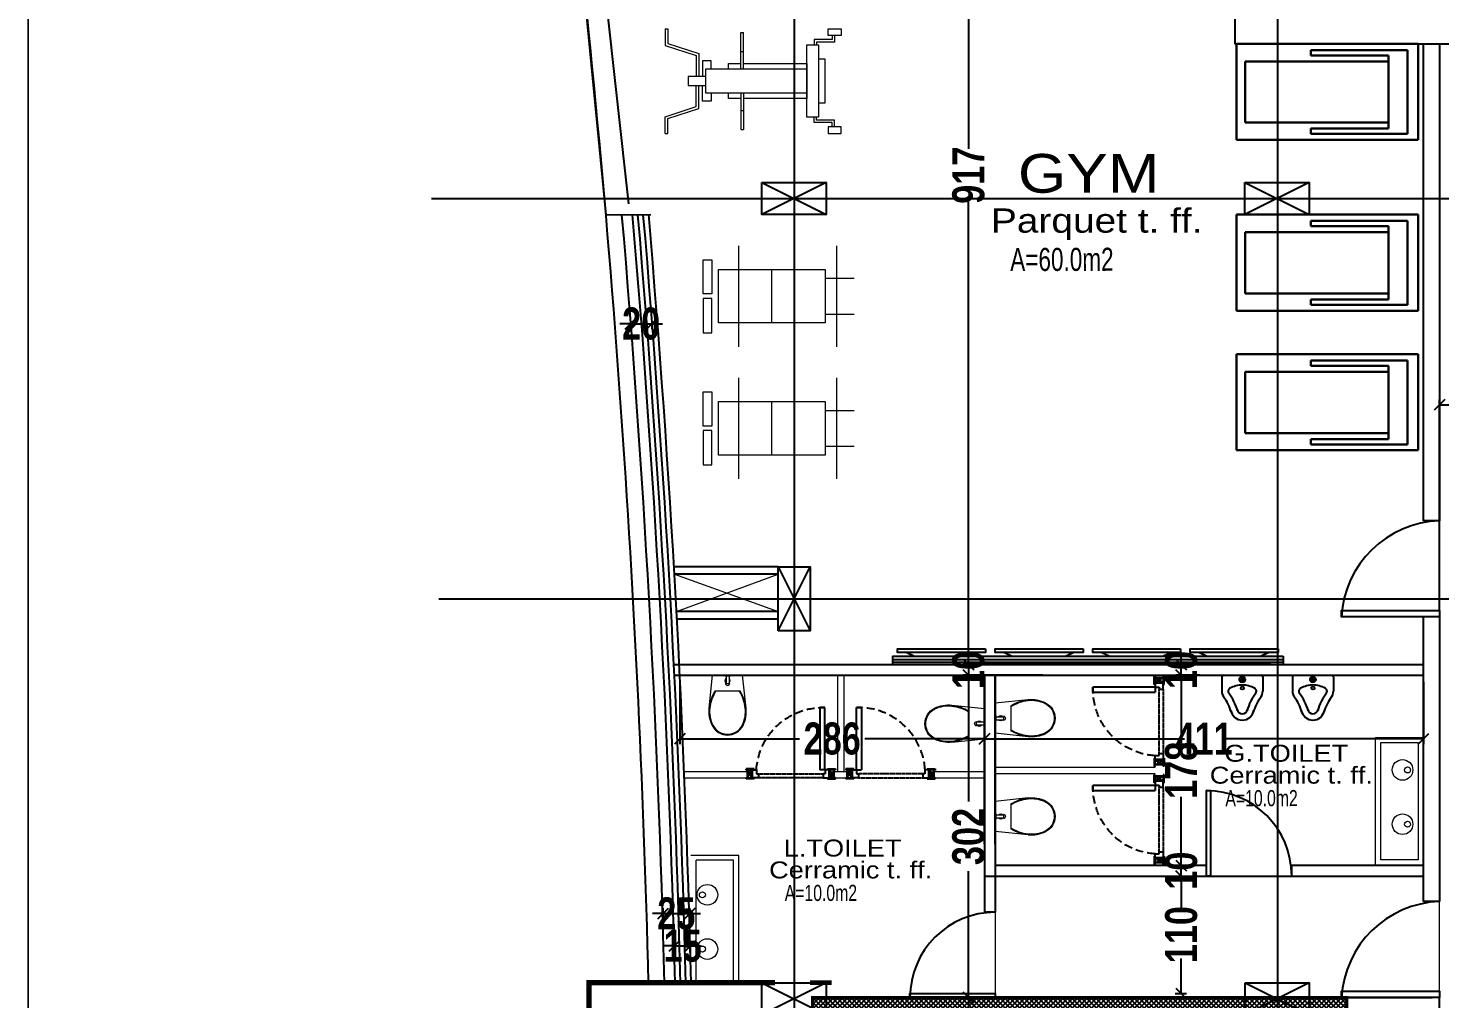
# Model space of a CAD drawing. Extents: x 285329 to 658348, y -83126 to -16980.
# Drawn here: x 353616 to 354939, y -40573 to -39664 of the extents above; entities that cross this region are included whole.
import ezdxf

# ---------------------------------------------------------------- set-up
doc = ezdxf.new("R2010")
doc.units = 0
doc.linetypes.add('HIDDEN', pattern=[0.375, 0.25, -0.125])
doc.layers.get('0').update_dxf_attribs({"linetype": 'CONTINUOUS'})
doc.layers.get('DEFPOINTS').update_dxf_attribs({"color": 9, "linetype": 'CONTINUOUS'})
for name, color, linetype, lineweight in [('02 wall', 3, 'CONTINUOUS', 60), ('A-text finishing', 6, 'CONTINUOUS', 13), ('A-text function', 30, 'CONTINUOUS', 20), ('VIS', 8, 'CONTINUOUS', 18)]:
    doc.layers.add(name, color=color, linetype=linetype, lineweight=lineweight)
for name, color, linetype in [('03-DOOR', 1, 'CONTINUOUS'), ('03-WIN', 254, 'CONTINUOUS'), ('04-FURN', 6, 'CONTINUOUS'), ('04-SANITARY', 1, 'CONTINUOUS'), ('AXIS', 1, 'CONTINUOUS'), ('COLUMN', 5, 'CONTINUOUS'), ('FURNITURE', 4, 'CONTINUOUS'), ('TEXT', 3, 'CONTINUOUS'), ('WALL', 7, 'CONTINUOUS'), ('WALL1', 2, 'CONTINUOUS')]:
    doc.layers.add(name, color=color, linetype=linetype)
doc.styles.add('ARIAL', font='BOD_CB.TTF', dxfattribs={"width": 1.2})
doc.styles.add('CITYBLUEPRINT', font='cityb___.ttf', dxfattribs={"width": 0.8})
doc.styles.get("Standard").update_dxf_attribs({"font": 'sanss___.ttf', "height": 15})
doc.dimstyles.new('50', dxfattribs={"dimtxt": 30, "dimasz": 10, "dimexe": 5, "dimexo": 6, "dimgap": 5, "dimtad": 0, "dimdec": 0, "dimdsep": 46, "dimtxsty": 'CITYBLUEPRINT', "dimblk1": 'OBLIQUE', "dimblk2": 'OBLIQUE', "dimsah": 1, "dimcen": 0.05, "dimdle": 0.03, "dimclre": 22, "dimclrt": 7, "dimadec": 0, "dimazin": 0, "dimtfac": 1, "dimtdec": 0, "dimtix": 1, "dimtmove": 0, "dimatfit": 3, "dimldrblk": 'OBLIQUE', "dimfxl": 1, "dimtolj": 1, "dimtzin": 0, "dimarcsym": 0})

# ---------------------------------------------------------------- blocks, each defined once
blk = doc.blocks.new('COLUMN')
at = {"layer": 'AXIS'}
for p, q in [((236924.7, -9644.3), (236984.7, -9674.3)), ((236984.7, -9644.3), (236924.7, -9674.3))]:
    blk.add_line(p, q, dxfattribs=at)
at = {"layer": 'COLUMN'}
blk.add_lwpolyline([(236924.7, -9644.3), (236984.7, -9644.3), (236984.7, -9674.3), (236924.7, -9674.3)], close=True, dxfattribs=at)
blk = doc.blocks.new('cbcb')
at = {"layer": 'AXIS'}
for p, q in [((327577.9, -10741.6), (327577.9, -14318.5)), ((328031, -10741.7), (328030.4, -14326.1)), ((327238.2, -11454.5), (329573.7, -11454.5)), ((327245.1, -11829.3), (329572, -11829.3))]:
    blk.add_line(p, q, dxfattribs=at)
at = {"layer": 'WALL', "linetype": 'Continuous'}
for p in [(90623.2, -1795.2), (91075.7, -1795.2), (90623.2, -2544.7), (91076, -2544.7)]:
    blk.add_blockref('COLUMN', p, dxfattribs=at)
at = {"layer": 'WALL', "linetype": 'Continuous', "rotation": 90}
blk.add_blockref('COLUMN', (317918.7, -248784), dxfattribs=at)
blk = doc.blocks.new('_Oblique')
at = {"color": 0, "lineweight": -2}
blk.add_line((-0.5, -0.5), (0.5, 0.5), dxfattribs=at)
blk = doc.blocks.new('*D2480')
at = {"layer": 'DEFPOINTS', "color": 0, "linetype": 'Continuous', "lineweight": 5, "transparency": 16777216}
for p in [(354180.5, -39936.7), (354200.4, -39935.2), (354200.4, -39940.7)]:
    blk.add_point(p, dxfattribs=at)
at = {"layer": 'VIS', "color": 0, "linetype": 'Continuous', "lineweight": -2, "transparency": 16777216}
for p, q in [((354180.5, -39940.7), (354170.5, -39940.7)), ((354180.5, -39940.7), (354200.4, -39940.7)), ((354200.4, -39940.7), (354210.4, -39940.7))]:
    blk.add_line(p, q, dxfattribs=at)
at = {"layer": 'VIS', "color": 22, "linetype": 'Continuous', "lineweight": -2, "transparency": 16777216}
for p, q in [((354180.5, -39942.7), (354180.5, -39945.7)), ((354200.4, -39941.2), (354200.4, -39945.7))]:
    blk.add_line(p, q, dxfattribs=at)
at = {"layer": 'VIS', "color": 0, "linetype": 'Continuous', "lineweight": -2, "transparency": 16777216, "xscale": 10, "yscale": 10, "zscale": 10}
blk.add_blockref('_Oblique', (354180.5, -39940.7), dxfattribs=at)
at = {"layer": 'VIS', "color": 0, "linetype": 'Continuous', "lineweight": -2, "transparency": 16777216, "xscale": 10, "yscale": 10, "zscale": 10, "rotation": 180}
blk.add_blockref('_Oblique', (354200.4, -39940.7), dxfattribs=at)
at = {"layer": 'VIS', "color": 7, "linetype": 'Continuous', "lineweight": 5, "transparency": 16777216, "insert": (354190.4, -39940.7), "char_height": 30, "attachment_point": 5, "style": 'CITYBLUEPRINT'}
blk.add_mtext('\\A1;20', dxfattribs=at)
blk = doc.blocks.new('*D2481')
at = {"layer": 'DEFPOINTS', "color": 0, "linetype": 'Continuous', "lineweight": 5, "transparency": 16777216}
for p in [(354236.8, -40523.5), (354221.8, -40536.9), (354236.8, -40536.5)]:
    blk.add_point(p, dxfattribs=at)
at = {"layer": 'VIS', "color": 22, "linetype": 'Continuous', "lineweight": -2, "transparency": 16777216}
for p, q in [((354221.8, -40530.9), (354221.8, -40518.5)), ((354236.8, -40530.5), (354236.8, -40518.5))]:
    blk.add_line(p, q, dxfattribs=at)
at = {"layer": 'VIS', "color": 0, "linetype": 'Continuous', "lineweight": -2, "transparency": 16777216}
for p, q in [((354221.8, -40523.5), (354211.8, -40523.5)), ((354221.8, -40523.5), (354236.8, -40523.5)), ((354236.8, -40523.5), (354246.8, -40523.5))]:
    blk.add_line(p, q, dxfattribs=at)
at = {"layer": 'VIS', "color": 0, "linetype": 'Continuous', "lineweight": -2, "transparency": 16777216, "xscale": 10, "yscale": 10, "zscale": 10}
blk.add_blockref('_Oblique', (354221.8, -40523.5), dxfattribs=at)
at = {"layer": 'VIS', "color": 0, "linetype": 'Continuous', "lineweight": -2, "transparency": 16777216, "xscale": 10, "yscale": 10, "zscale": 10, "rotation": 180}
blk.add_blockref('_Oblique', (354236.8, -40523.5), dxfattribs=at)
at = {"layer": 'VIS', "color": 7, "linetype": 'Continuous', "lineweight": 5, "transparency": 16777216, "insert": (354229.3, -40523.5), "char_height": 30, "attachment_point": 5, "style": 'CITYBLUEPRINT'}
blk.add_mtext('\\A1;15', dxfattribs=at)
blk = doc.blocks.new('uyu')
at = {"layer": 'AXIS'}
h = blk.add_hatch(dxfattribs=at)
h.set_pattern_fill('ANSI37', color=256, style=0)
h.paths.add_polyline_path([(334939.2, -40599.4), (334939.2, -40799.5), (334939.2, -40819.5), (334969.2, -40819.5), (334969.2, -40799.5), (334959.2, -40799.5), (334959.2, -40614.4), (335419.7, -40614.4), (335419.7, -40799.5), (335409.7, -40799.5), (335409.7, -40819.5), (335439.7, -40819.5), (335439.7, -40599.4), (335404.7, -40599.4)])
h.paths.add_polyline_path([(335179.6, -40799.5), (335200, -40799.5), (335200, -40614.4), (335179.6, -40614.4)], flags=17)
h.paths.add_polyline_path([(335294.7, -40819.5), (335294.7, -40799.5), (335083.7, -40799.5), (335083.7, -40819.5)], flags=17)
at = {"layer": 'FURNITURE'}
for p, q in [((335083.7, -40799.5), (334969.2, -40799.5)), ((335409.7, -40799.5), (335294.7, -40799.5))]:
    blk.add_line(p, q, dxfattribs=at)
at = {"layer": 'FURNITURE', "ltscale": 3}
for points in [[(334970.6, -40623.9), (335150.3, -40623.9), (335150.3, -40790.4), (334970.6, -40790.4)], [(335410.3, -40623.9), (335234.6, -40623.9), (335234.6, -40790.4), (335410.3, -40790.4)], [(335153.2, -40770.5), (335173, -40770.5), (335173, -40651.6), (335153.2, -40651.6)], [(335231.2, -40770.5), (335205.9, -40770.5), (335205.9, -40651.6), (335231.2, -40651.6)]]:
    blk.add_lwpolyline(points, close=True, dxfattribs=at)
at = {"layer": 'WALL', "ltscale": 3}
blk.add_line((334964.2, -40599.4), (335344.7, -40599.4), dxfattribs=at)
blk.add_line((334964.2, -40599.4), (335344.7, -40599.4), dxfattribs=at)
blk.add_line((334964.2, -40599.4), (335344.7, -40599.4), dxfattribs=at)
at = {"layer": 'WALL', "linetype": 'Continuous', "const_width": 3}
for points in [[(334939.2, -40799.5), (334939.2, -40799.5), (334939.2, -40599.4), (335404.7, -40599.4)], [(334964.2, -40599.4), (335344.7, -40599.4)], [(334964.2, -40599.4), (335344.7, -40599.4)], [(335404.7, -40599.4), (335439.7, -40599.4), (335439.7, -40819.5), (335409.7, -40819.5)], [(334969.2, -40819.5), (334939.2, -40819.5), (334939.2, -40614.4)], [(334959.2, -40614.4), (334959.2, -40799.5)], [(334959.2, -40614.4), (335419.7, -40614.4), (335419.7, -40799.5), (335409.7, -40799.5)], [(334969.2, -40799.5), (334959.2, -40799.5), (334959.2, -40614.4)], [(335179.6, -40614.4), (335179.6, -40799.5)], [(335200, -40614.4), (335200, -40799.5)], [(334959.2, -40799.5), (334969.2, -40799.5)], [(334969.2, -40799.5), (334969.2, -40819.5)], [(335294.7, -40799.5), (335083.7, -40799.5)], [(335083.7, -40799.5), (335083.7, -40819.5)], [(335294.7, -40799.5), (335294.7, -40819.5)], [(335409.7, -40799.5), (335409.7, -40819.5)], [(335419.7, -40799.5), (335409.7, -40799.5), (335409.7, -40819.5)], [(335294.7, -40819.5), (335083.7, -40819.5)]]:
    blk.add_lwpolyline(points, dxfattribs=at)
blk = doc.blocks.new('*D2740')
at = {"layer": 'DEFPOINTS', "color": 0, "linetype": 'Continuous', "lineweight": 5, "transparency": 16777216}
for p in [(354235.9, -40493.2), (354210.9, -40505.3), (354235.9, -40504.5)]:
    blk.add_point(p, dxfattribs=at)
at = {"layer": 'VIS', "color": 0, "linetype": 'Continuous', "lineweight": -2, "transparency": 16777216}
for p, q in [((354210.9, -40493.2), (354200.9, -40493.2)), ((354210.9, -40493.2), (354235.9, -40493.2)), ((354235.9, -40493.2), (354245.9, -40493.2))]:
    blk.add_line(p, q, dxfattribs=at)
at = {"layer": 'VIS', "color": 22, "linetype": 'Continuous', "lineweight": -2, "transparency": 16777216}
for p, q in [((354210.9, -40499.3), (354210.9, -40488.2)), ((354235.9, -40498.5), (354235.9, -40488.2))]:
    blk.add_line(p, q, dxfattribs=at)
at = {"layer": 'VIS', "color": 0, "linetype": 'Continuous', "lineweight": -2, "transparency": 16777216, "xscale": 10, "yscale": 10, "zscale": 10}
blk.add_blockref('_Oblique', (354210.9, -40493.2), dxfattribs=at)
at = {"layer": 'VIS', "color": 0, "linetype": 'Continuous', "lineweight": -2, "transparency": 16777216, "xscale": 10, "yscale": 10, "zscale": 10, "rotation": 180}
blk.add_blockref('_Oblique', (354235.9, -40493.2), dxfattribs=at)
at = {"layer": 'VIS', "color": 7, "linetype": 'Continuous', "lineweight": 5, "transparency": 16777216, "insert": (354223.4, -40493.2), "char_height": 30, "attachment_point": 5, "style": 'CITYBLUEPRINT'}
blk.add_mtext('\\A1;25', dxfattribs=at)
blk = doc.blocks.new('A$C7CA23E6F')
at = {"layer": '04-FURN'}
for p, q in [((33.8, 32), (22.5, 32)), ((35, 30.8), (35, 1.2)), ((33.8, 0), (22.5, 0))]:
    blk.add_line(p, q, dxfattribs=at)
for centre, radius in [((25.1, 16), 1.26), ((31.8, 16), 2.26), ((31.8, 16), 1.26), ((31.8, 16), 0.76)]:
    blk.add_circle(centre, radius, dxfattribs=at)
for centre, radius, start, end in [((9.1, 16), 9.07, 99.5242, 180), ((-2.4, 56.8), 33.3, 285.0082, 308.0212), ((-2.4, 56.8), 38.3, 285.0082, 308.0212), ((22.6, 24.3), 7.68, 88.6685, 133.3698), ((22.6, 24.4), 2.64, 21.0147, 133.4313), ((0.4, 14), 27.2, 4.2291, 25.355), ((33.8, 30.8), 1.2, 0, 90), ((9.1, 16), 9.07, 180, 260.4758), ((9.1, 16), 4.07, 99.5242, 180), ((9.1, 16), 4.07, 180, 260.4758), ((-2.4, -24.8), 38.3, 51.9788, 74.9918), ((0.4, 18), 27.2, 334.645, 355.7709), ((-2.4, -24.8), 33.3, 51.9788, 74.9918), ((22.6, 7.7), 7.68, 226.6302, 271.3315), ((22.6, 7.6), 2.64, 226.5687, 338.9853), ((33.8, 1.2), 1.2, 270, 0)]:
    blk.add_arc(centre, radius, start, end, dxfattribs=at)
blk = doc.blocks.new('WC B Outlet 10_2')
at = {"layer": '04-SANITARY', "linetype": 'Continuous', "lineweight": 18}
for p, q in [((2, 253), (34, 560)), ((34, 560), (316, 560)), ((150, 560), (150, 555)), ((150, 555), (200, 555)), ((161, 555), (161, 485)), ((189, 555), (189, 485)), ((200, 555), (200, 560)), ((348, 253), (316, 560)), ((293, 413), (57, 413)), ((155, 485), (195, 485))]:
    blk.add_line(p, q, dxfattribs=at)
for centre, radius, start, end in [((175, 509), 25, 126.86, 233.14), ((175, 509), 25, 306.86, 53.14), ((175, 485), 20, 180, 360)]:
    blk.add_arc(centre, radius, start, end, dxfattribs=at)
for centre, major_axis, start_param, end_param in [((367, 214), (0, 372), 1.00489, 1.464054), ((367, 214), (0, 365), 0.991054, 1.464054), ((-17, 214), (0, 365), 4.819131, 5.292131), ((-17, 214), (0, 372), 4.819131, 5.278295), ((290, 222), (0, 295), 1.464055, 2.031139), ((290, 222), (0, 287), 1.464055, 2.031139), ((60, 222), (0, 287), 4.252047, 4.819131), ((60, 222), (0, 295), 4.252047, 4.819131), ((175, 164), (0, 164), 2.031139, 3.141593), ((175, 164), (0, 156), 2.031139, 3.141593), ((175, 164), (0, 156), 3.141593, 4.252047), ((175, 164), (0, 164), 3.141593, 4.252046), ((175, 164), (0, 164), 3.141593, 4.252046)]:
    blk.add_ellipse(centre, major_axis=major_axis, ratio=0.985488, start_param=start_param, end_param=end_param, dxfattribs=at)
blk = doc.blocks.new('pporte ce')
at = {"layer": '03-DOOR'}
for p, q in [((8.7, 7.5), (8.7, 65.8)), ((8.7, 65.8), (13.3, 65.8)), ((13.3, 65.8), (8.7, 65.8)), ((13.3, 65.8), (13.3, 7.5)), ((6.3, 8.5), (-1.2, 8.5)), ((-1.2, 8.5), (-1.2, 7.5)), ((-1.2, 7.5), (4, 7.5)), ((-1.2, -1), (-1.2, 0)), ((-1.2, 0), (4, 0)), ((0, 7.5), (4, 0)), ((0, 0), (4, 7.5)), ((0, 0), (0, 7.5)), ((4, 7.5), (13.3, 7.5)), ((4, 0), (4, 7.5)), ((10.4, 0), (4, 0)), ((4.8, 0), (4.8, 7.5)), ((6.3, 7.5), (6.3, 8.5)), ((6.3, 0), (6.3, -1)), ((8.5, 7.5), (8.5, 3.8)), ((8.5, 3.8), (10.4, 3.8)), ((10.4, 3.8), (10.4, 0)), ((70.9, 3.8), (70.9, 0)), ((72.7, 3.8), (70.9, 3.8)), ((70.9, 0), (77.3, 0)), ((77.3, 7.5), (72.7, 7.5)), ((72.7, 7.5), (72.7, 3.8)), ((75, 7.5), (75, 8.5)), ((75, 8.5), (82.5, 8.5)), ((75, 0), (75, -1)), ((76.5, 0), (76.5, 7.5)), ((77.3, 0), (77.3, 7.5)), ((82.5, 7.5), (77.3, 7.5)), ((81.3, 7.5), (77.3, 0)), ((81.3, 0), (77.3, 7.5)), ((82.5, 0), (77.3, 0)), ((81.3, 0), (81.3, 7.5)), ((82.5, 8.5), (82.5, 7.5)), ((82.5, -1), (82.5, 0)), ((6.3, -1), (-1.2, -1)), ((75, -1), (82.5, -1))]:
    blk.add_line(p, q, dxfattribs=at)
at = {"layer": '03-DOOR', "linetype": 'HIDDEN', "ltscale": 0.5}
for p, q in [((70.9, 3.8), (10.4, 3.8)), ((10.4, 0), (70.9, 0))]:
    blk.add_line(p, q, dxfattribs=at)
at = {"layer": '03-DOOR', "linetype": 'HIDDEN', "ltscale": 30}
blk.add_arc((10.7, 3.5), 62.3, 3.6828, 87.6321, dxfattribs=at)
blk = doc.blocks.new('TU6T')
at = {"lineweight": 30}
for p, q in [((349398.8, -24190.6), (349398.8, -24100.6)), ((349398.8, -24100.6), (349568.8, -24100.6)), ((349468.4, -24106.5), (349468.4, -24111.5)), ((349559, -24106.5), (349468.4, -24106.5)), ((349559, -24111.5), (349559, -24106.5)), ((349568.8, -24100.6), (349568.8, -24190.6)), ((349541.1, -24117.1), (349406.7, -24117.1)), ((349406.7, -24174.5), (349406.7, -24117.1)), ((349468.4, -24111.5), (349541.1, -24111.5)), ((349541.1, -24111.5), (349541.1, -24180.1)), ((349559, -24185.1), (349559, -24111.5)), ((349541.1, -24174.5), (349406.7, -24174.5)), ((349541.1, -24180.1), (349468.4, -24180.1)), ((349468.4, -24180.1), (349468.4, -24180.1)), ((349468.4, -24180.1), (349468.4, -24185.1)), ((349468.4, -24185.1), (349559, -24185.1)), ((349568.8, -24190.6), (349398.8, -24190.6))]:
    blk.add_line(p, q, dxfattribs=at)
blk = doc.blocks.new('YTFDHYT')
at = {"linetype": 'Continuous'}
for p, q in [((348897.6, -24199.6), (348897.6, -24104.9)), ((348989.4, -24199.6), (348989.4, -24104.9)), ((348928.5, -24177.2), (348928.5, -24127.2)), ((348978.4, -24135.4), (349005.7, -24135.4)), ((348978.4, -24169), (349005.7, -24169))]:
    blk.add_line(p, q, dxfattribs=at)
for points in [[(348872.1, -24150.1), (348864.1, -24150.1), (348864.1, -24118.1), (348872.1, -24118.1)], [(348878.6, -24127.2), (348978.4, -24127.2), (348978.4, -24177.2), (348878.6, -24177.2)], [(348872.1, -24154.3), (348864.1, -24154.3), (348864.1, -24186.4), (348872.1, -24186.4)]]:
    blk.add_lwpolyline(points, close=True, dxfattribs=at)
blk = doc.blocks.new('YRYR')
at = {"lineweight": 0}
for p, q in [((349080.7, -24174.9), (349080.7, -24172.6)), ((349098.4, -24174.9), (349098.4, -24172.6)), ((349153.8, -24174.9), (349153.8, -24172.6)), ((349171.5, -24174.9), (349171.5, -24172.6)), ((349077.1, -24245.9), (349077.1, -24243.5)), ((349175.1, -24245.9), (349175.1, -24243.5))]:
    blk.add_line(p, q, dxfattribs=at)
for points in [[(349077.1, -24080.9), (349083.3, -24080.9), (349083.3, -24093.3), (349077.1, -24093.3)], [(349175.1, -24080.9), (349168.9, -24080.9), (349168.9, -24093.3), (349175.1, -24093.3)], [(349092.2, -24102.1), (349160, -24102.1), (349160, -24113.1), (349092.2, -24113.1)], [(349114.7, -24113.1), (349137.5, -24113.1), (349137.5, -24207.8), (349114.7, -24207.8)], [(349121.7, -24224.2), (349130.4, -24224.2), (349130.4, -24207.8), (349121.7, -24207.8)]]:
    blk.add_lwpolyline(points, close=True, dxfattribs=at)
for points in [[(349083.3, -24087.1), (349089.6, -24087.1), (349089.6, -24104), (349092.2, -24104)], [(349083.3, -24089.4), (349087.3, -24089.4), (349087.3, -24106.3), (349092.2, -24106.3)], [(349168.9, -24087.1), (349162.6, -24087.1), (349162.6, -24104), (349160, -24104)], [(349168.9, -24089.4), (349164.9, -24089.4), (349164.9, -24106.3), (349160, -24106.3)], [(349146.4, -24102.1), (349146.4, -24096.1), (349105.7, -24096.1), (349105.7, -24102.1)], [(349109.8, -24172.6), (349109.8, -24113.1), (349114.7, -24113.1)], [(349137.5, -24113.1), (349142.4, -24113.1), (349142.4, -24172.6)], [(349114.7, -24172.6), (349098.4, -24172.6), (349080.7, -24172.6)], [(349114.7, -24174.9), (349098.4, -24174.9), (349080.7, -24174.9)], [(349114.7, -24186.5), (349109.8, -24186.5), (349109.8, -24174.9)], [(349137.5, -24172.6), (349153.8, -24172.6), (349171.5, -24172.6)], [(349137.5, -24174.9), (349153.8, -24174.9), (349171.5, -24174.9)], [(349142.4, -24174.9), (349142.4, -24186.5), (349137.5, -24186.5)], [(349077.1, -24243.5), (349091, -24243.5), (349100.4, -24214.4), (349121.7, -24214.4)], [(349114.7, -24202.7), (349107.2, -24202.7), (349107.2, -24210.8), (349121.7, -24210.8)], [(349137.5, -24202.7), (349145, -24202.7), (349145, -24210.8), (349130.4, -24210.8)], [(349175.1, -24243.5), (349161.2, -24243.5), (349151.8, -24214.4), (349130.4, -24214.4)], [(349077.1, -24245.9), (349092.7, -24245.9), (349102.1, -24216.7), (349121.7, -24216.7)], [(349175.1, -24245.9), (349159.5, -24245.9), (349150.1, -24216.7), (349130.4, -24216.7)]]:
    blk.add_lwpolyline(points, dxfattribs=at)
blk = doc.blocks.new('*D2784')
at = {"layer": 'DEFPOINTS', "color": 0, "linetype": 'Continuous', "lineweight": 5, "transparency": 16777216}
for p in [(354502.7, -39343.1), (354497.1, -40260), (354572.3, -40260)]:
    blk.add_point(p, dxfattribs=at)
at = {"layer": 'VIS', "color": 22, "linetype": 'Continuous', "lineweight": -2, "transparency": 16777216}
for p, q in [((354496.7, -39343.1), (354492.1, -39343.1)), ((354566.3, -40260), (354492.1, -40260))]:
    blk.add_line(p, q, dxfattribs=at)
at = {"layer": 'VIS', "color": 0, "linetype": 'Continuous', "lineweight": -2, "transparency": 16777216}
for p, q in [((354497.1, -39343.1), (354497.1, -39776.9)), ((354497.1, -40260.1), (354497.1, -39826.2))]:
    blk.add_line(p, q, dxfattribs=at)
at = {"layer": 'VIS', "color": 0, "linetype": 'Continuous', "lineweight": -2, "transparency": 16777216, "xscale": 10, "yscale": 10, "zscale": 10}
for p, rotation in [((354497.1, -39343.1), 90), ((354497.1, -40260), 270)]:
    blk.add_blockref('_Oblique', p, dxfattribs=dict(at, rotation=rotation))
at = {"layer": 'VIS', "color": 7, "linetype": 'Continuous', "lineweight": 5, "transparency": 16777216, "insert": (354497.1, -39801.6), "char_height": 30, "attachment_point": 5, "rotation": 90, "style": 'CITYBLUEPRINT'}
blk.add_mtext('\\A1;917', dxfattribs=at)
blk = doc.blocks.new('*D2785')
at = {"layer": 'DEFPOINTS', "color": 0, "linetype": 'Continuous', "lineweight": 5, "transparency": 16777216}
for p in [(354572.3, -40260), (354497.1, -40270), (354572.6, -40270)]:
    blk.add_point(p, dxfattribs=at)
at = {"layer": 'VIS', "color": 0, "linetype": 'Continuous', "lineweight": -2, "transparency": 16777216}
for p, q in [((354497.1, -40260), (354497.1, -40250)), ((354497.1, -40260), (354497.1, -40270)), ((354497.1, -40270), (354497.1, -40280))]:
    blk.add_line(p, q, dxfattribs=at)
at = {"layer": 'VIS', "color": 22, "linetype": 'Continuous', "lineweight": -2, "transparency": 16777216}
for p, q in [((354566.3, -40260), (354492.1, -40260)), ((354566.6, -40270), (354492.1, -40270))]:
    blk.add_line(p, q, dxfattribs=at)
at = {"layer": 'VIS', "color": 0, "linetype": 'Continuous', "lineweight": -2, "transparency": 16777216, "xscale": 10, "yscale": 10, "zscale": 10}
for p, rotation in [((354497.1, -40260), 270), ((354497.1, -40270), 90)]:
    blk.add_blockref('_Oblique', p, dxfattribs=dict(at, rotation=rotation))
at = {"layer": 'VIS', "color": 7, "linetype": 'Continuous', "lineweight": 5, "transparency": 16777216, "insert": (354497.1, -40265), "char_height": 30, "attachment_point": 5, "rotation": 90, "style": 'CITYBLUEPRINT'}
blk.add_mtext('\\A1;10', dxfattribs=at)
blk = doc.blocks.new('*D2786')
at = {"layer": 'DEFPOINTS', "color": 0, "linetype": 'Continuous', "lineweight": 5, "transparency": 16777216}
for p in [(354572.6, -40270), (354497.1, -40571.9), (354522.2, -40571.9)]:
    blk.add_point(p, dxfattribs=at)
at = {"layer": 'VIS', "color": 22, "linetype": 'Continuous', "lineweight": -2, "transparency": 16777216}
for p, q in [((354566.6, -40270), (354492.1, -40270)), ((354516.2, -40571.9), (354492.1, -40571.9))]:
    blk.add_line(p, q, dxfattribs=at)
at = {"layer": 'VIS', "color": 0, "linetype": 'Continuous', "lineweight": -2, "transparency": 16777216}
for p, q in [((354497.1, -40270), (354497.1, -40388.3)), ((354497.1, -40571.9), (354497.1, -40453.6))]:
    blk.add_line(p, q, dxfattribs=at)
at = {"layer": 'VIS', "color": 0, "linetype": 'Continuous', "lineweight": -2, "transparency": 16777216, "xscale": 10, "yscale": 10, "zscale": 10}
for p, rotation in [((354497.1, -40270), 90), ((354497.1, -40571.9), 270)]:
    blk.add_blockref('_Oblique', p, dxfattribs=dict(at, rotation=rotation))
at = {"layer": 'VIS', "color": 7, "linetype": 'Continuous', "lineweight": 5, "transparency": 16777216, "insert": (354497.1, -40421), "char_height": 30, "attachment_point": 5, "rotation": 90, "style": 'CITYBLUEPRINT'}
blk.add_mtext('\\A1;302', dxfattribs=at)
blk = doc.blocks.new('*D2787')
at = {"layer": 'DEFPOINTS', "color": 0, "linetype": 'Continuous', "lineweight": 5, "transparency": 16777216}
for p in [(354522.2, -40571.9), (354495.4, -40792), (354497.1, -40792)]:
    blk.add_point(p, dxfattribs=at)
at = {"layer": 'VIS', "color": 22, "linetype": 'Continuous', "lineweight": -2, "transparency": 16777216}
for p, q in [((354516.2, -40571.9), (354492.1, -40571.9)), ((354501.4, -40792), (354502.1, -40792))]:
    blk.add_line(p, q, dxfattribs=at)
at = {"layer": 'VIS', "color": 0, "linetype": 'Continuous', "lineweight": -2, "transparency": 16777216}
for p, q in [((354497.1, -40571.9), (354497.1, -40649.1)), ((354497.1, -40792), (354497.1, -40714.8))]:
    blk.add_line(p, q, dxfattribs=at)
at = {"layer": 'VIS', "color": 0, "linetype": 'Continuous', "lineweight": -2, "transparency": 16777216, "xscale": 10, "yscale": 10, "zscale": 10}
for p, rotation in [((354497.1, -40571.9), 90), ((354497.1, -40792), 270)]:
    blk.add_blockref('_Oblique', p, dxfattribs=dict(at, rotation=rotation))
at = {"layer": 'VIS', "color": 7, "linetype": 'Continuous', "lineweight": 5, "transparency": 16777216, "insert": (354497.1, -40681.9), "char_height": 30, "attachment_point": 5, "rotation": 90, "style": 'CITYBLUEPRINT'}
blk.add_mtext('\\A1;220', dxfattribs=at)
blk = doc.blocks.new('*D2800')
at = {"layer": 'DEFPOINTS', "color": 0, "linetype": 'Continuous', "lineweight": 5, "transparency": 16777216}
for p in [(354684.6, -40458), (354696.5, -40458), (354684.6, -40567.9)]:
    blk.add_point(p, dxfattribs=at)
at = {"layer": 'VIS', "color": 22, "linetype": 'Continuous', "lineweight": -2, "transparency": 16777216}
for p, q in [((354690.6, -40458), (354701.5, -40458)), ((354690.6, -40567.9), (354701.5, -40567.9))]:
    blk.add_line(p, q, dxfattribs=at)
at = {"layer": 'VIS', "color": 0, "linetype": 'Continuous', "lineweight": -2, "transparency": 16777216}
for p, q in [((354696.5, -40458), (354696.5, -40490.8)), ((354696.5, -40567.9), (354696.5, -40535.1))]:
    blk.add_line(p, q, dxfattribs=at)
at = {"layer": 'VIS', "color": 0, "linetype": 'Continuous', "lineweight": -2, "transparency": 16777216, "xscale": 10, "yscale": 10, "zscale": 10}
for p, rotation in [((354696.5, -40458), 90), ((354696.5, -40567.9), 270)]:
    blk.add_blockref('_Oblique', p, dxfattribs=dict(at, rotation=rotation))
at = {"layer": 'VIS', "color": 7, "linetype": 'Continuous', "lineweight": 5, "transparency": 16777216, "insert": (354696.5, -40512.9), "char_height": 30, "attachment_point": 5, "rotation": 90, "style": 'CITYBLUEPRINT'}
blk.add_mtext('\\A1;110', dxfattribs=at)
blk = doc.blocks.new('*D2801')
at = {"layer": 'DEFPOINTS', "color": 0, "linetype": 'Continuous', "lineweight": 5, "transparency": 16777216}
for p in [(354696.5, -40448), (354720, -40448), (354684.6, -40458)]:
    blk.add_point(p, dxfattribs=at)
at = {"layer": 'VIS', "color": 0, "linetype": 'Continuous', "lineweight": -2, "transparency": 16777216}
for p, q in [((354696.5, -40448), (354696.5, -40438)), ((354696.5, -40458), (354696.5, -40448)), ((354696.5, -40458), (354696.5, -40468))]:
    blk.add_line(p, q, dxfattribs=at)
at = {"layer": 'VIS', "color": 22, "linetype": 'Continuous', "lineweight": -2, "transparency": 16777216}
for p, q in [((354714, -40448), (354691.5, -40448)), ((354690.6, -40458), (354701.5, -40458))]:
    blk.add_line(p, q, dxfattribs=at)
at = {"layer": 'VIS', "color": 0, "linetype": 'Continuous', "lineweight": -2, "transparency": 16777216, "xscale": 10, "yscale": 10, "zscale": 10}
for p, rotation in [((354696.5, -40448), 270), ((354696.5, -40458), 90)]:
    blk.add_blockref('_Oblique', p, dxfattribs=dict(at, rotation=rotation))
at = {"layer": 'VIS', "color": 7, "linetype": 'Continuous', "lineweight": 5, "transparency": 16777216, "insert": (354696.5, -40453), "char_height": 30, "attachment_point": 5, "rotation": 90, "style": 'CITYBLUEPRINT'}
blk.add_mtext('\\A1;10', dxfattribs=at)
blk = doc.blocks.new('*D2802')
at = {"layer": 'DEFPOINTS', "color": 0, "linetype": 'Continuous', "lineweight": 5, "transparency": 16777216}
for p in [(354696.5, -40270), (354720, -40270), (354720, -40448)]:
    blk.add_point(p, dxfattribs=at)
at = {"layer": 'VIS', "color": 22, "linetype": 'Continuous', "lineweight": -2, "transparency": 16777216}
for p, q in [((354714, -40270), (354691.5, -40270)), ((354714, -40448), (354691.5, -40448))]:
    blk.add_line(p, q, dxfattribs=at)
at = {"layer": 'VIS', "color": 0, "linetype": 'Continuous', "lineweight": -2, "transparency": 16777216}
for p, q in [((354696.5, -40270), (354696.5, -40334.3)), ((354696.5, -40448), (354696.5, -40383.7))]:
    blk.add_line(p, q, dxfattribs=at)
at = {"layer": 'VIS', "color": 0, "linetype": 'Continuous', "lineweight": -2, "transparency": 16777216, "xscale": 10, "yscale": 10, "zscale": 10}
for p, rotation in [((354696.5, -40270), 90), ((354696.5, -40448), 270)]:
    blk.add_blockref('_Oblique', p, dxfattribs=dict(at, rotation=rotation))
at = {"layer": 'VIS', "color": 7, "linetype": 'Continuous', "lineweight": 5, "transparency": 16777216, "insert": (354696.5, -40359), "char_height": 30, "attachment_point": 5, "rotation": 90, "style": 'CITYBLUEPRINT'}
blk.add_mtext('\\A1;178', dxfattribs=at)
blk = doc.blocks.new('*D2803')
at = {"layer": 'DEFPOINTS', "color": 0, "linetype": 'Continuous', "lineweight": 5, "transparency": 16777216}
for p in [(354696.5, -40260), (354786.5, -40260), (354720, -40270)]:
    blk.add_point(p, dxfattribs=at)
at = {"layer": 'VIS', "color": 0, "linetype": 'Continuous', "lineweight": -2, "transparency": 16777216}
for p, q in [((354696.5, -40260), (354696.5, -40250)), ((354696.5, -40270), (354696.5, -40260)), ((354696.5, -40270), (354696.5, -40280))]:
    blk.add_line(p, q, dxfattribs=at)
at = {"layer": 'VIS', "color": 22, "linetype": 'Continuous', "lineweight": -2, "transparency": 16777216}
for p, q in [((354780.5, -40260), (354691.5, -40260)), ((354714, -40270), (354691.5, -40270))]:
    blk.add_line(p, q, dxfattribs=at)
at = {"layer": 'VIS', "color": 0, "linetype": 'Continuous', "lineweight": -2, "transparency": 16777216, "xscale": 10, "yscale": 10, "zscale": 10}
for p, rotation in [((354696.5, -40260), 270), ((354696.5, -40270), 90)]:
    blk.add_blockref('_Oblique', p, dxfattribs=dict(at, rotation=rotation))
at = {"layer": 'VIS', "color": 7, "linetype": 'Continuous', "lineweight": 5, "transparency": 16777216, "insert": (354696.5, -40265), "char_height": 30, "attachment_point": 5, "rotation": 90, "style": 'CITYBLUEPRINT'}
blk.add_mtext('\\A1;10', dxfattribs=at)
blk = doc.blocks.new('*D2804')
at = {"layer": 'DEFPOINTS', "color": 0, "linetype": 'Continuous', "lineweight": 5, "transparency": 16777216}
for p in [(354226.6, -40270), (354512.2, -40270), (354512.2, -40329.4)]:
    blk.add_point(p, dxfattribs=at)
at = {"layer": 'VIS', "color": 22, "linetype": 'Continuous', "lineweight": -2, "transparency": 16777216}
for p, q in [((354226.6, -40276), (354226.6, -40334.4)), ((354512.2, -40276), (354512.2, -40334.4))]:
    blk.add_line(p, q, dxfattribs=at)
at = {"layer": 'VIS', "color": 0, "linetype": 'Continuous', "lineweight": -2, "transparency": 16777216}
for p, q in [((354226.6, -40329.4), (354338.8, -40329.4)), ((354512.3, -40329.4), (354400.1, -40329.4))]:
    blk.add_line(p, q, dxfattribs=at)
at = {"layer": 'VIS', "color": 0, "linetype": 'Continuous', "lineweight": -2, "transparency": 16777216, "xscale": 10, "yscale": 10, "zscale": 10, "rotation": 180}
blk.add_blockref('_Oblique', (354226.6, -40329.4), dxfattribs=at)
at = {"layer": 'VIS', "color": 0, "linetype": 'Continuous', "lineweight": -2, "transparency": 16777216, "xscale": 10, "yscale": 10, "zscale": 10}
blk.add_blockref('_Oblique', (354512.2, -40329.4), dxfattribs=at)
at = {"layer": 'VIS', "color": 7, "linetype": 'Continuous', "lineweight": 5, "transparency": 16777216, "insert": (354369.4, -40329.4), "char_height": 30, "attachment_point": 5, "style": 'CITYBLUEPRINT'}
blk.add_mtext('\\A1;286', dxfattribs=at)
blk = doc.blocks.new('*D2805')
at = {"layer": 'DEFPOINTS', "color": 0, "linetype": 'Continuous', "lineweight": 5, "transparency": 16777216}
for p in [(354512.2, -40270), (354923.5, -40270), (354923.5, -40329.4)]:
    blk.add_point(p, dxfattribs=at)
at = {"layer": 'VIS', "color": 22, "linetype": 'Continuous', "lineweight": -2, "transparency": 16777216}
for p, q in [((354512.2, -40276), (354512.2, -40334.4)), ((354923.5, -40276), (354923.5, -40334.4))]:
    blk.add_line(p, q, dxfattribs=at)
at = {"layer": 'VIS', "color": 0, "linetype": 'Continuous', "lineweight": -2, "transparency": 16777216}
for p, q in [((354512.2, -40329.4), (354699.4, -40329.4)), ((354923.5, -40329.4), (354736.4, -40329.4))]:
    blk.add_line(p, q, dxfattribs=at)
at = {"layer": 'VIS', "color": 0, "linetype": 'Continuous', "lineweight": -2, "transparency": 16777216, "xscale": 10, "yscale": 10, "zscale": 10, "rotation": 180}
blk.add_blockref('_Oblique', (354512.2, -40329.4), dxfattribs=at)
at = {"layer": 'VIS', "color": 0, "linetype": 'Continuous', "lineweight": -2, "transparency": 16777216, "xscale": 10, "yscale": 10, "zscale": 10}
blk.add_blockref('_Oblique', (354923.5, -40329.4), dxfattribs=at)
at = {"layer": 'VIS', "color": 7, "linetype": 'Continuous', "lineweight": 5, "transparency": 16777216, "insert": (354717.9, -40329.4), "char_height": 30, "attachment_point": 5, "style": 'CITYBLUEPRINT'}
blk.add_mtext('\\A1;411', dxfattribs=at)
blk = doc.blocks.new('*D2843')
at = {"layer": 'DEFPOINTS', "color": 0, "linetype": 'Continuous', "lineweight": 5, "transparency": 16777216}
for p in [(355099.3, -40016.6), (354938.4, -40215.2), (355099.3, -40235)]:
    blk.add_point(p, dxfattribs=at)
at = {"layer": 'VIS', "color": 22, "linetype": 'Continuous', "lineweight": -2, "transparency": 16777216}
for p, q in [((354938.4, -40209.2), (354938.4, -40011.6)), ((355099.3, -40229), (355099.3, -40011.6))]:
    blk.add_line(p, q, dxfattribs=at)
at = {"layer": 'VIS', "color": 0, "linetype": 'Continuous', "lineweight": -2, "transparency": 16777216}
for p, q in [((354938.4, -40016.6), (355000.4, -40016.6)), ((355099.3, -40016.6), (355037.4, -40016.6))]:
    blk.add_line(p, q, dxfattribs=at)
at = {"layer": 'VIS', "color": 0, "linetype": 'Continuous', "lineweight": -2, "transparency": 16777216, "xscale": 10, "yscale": 10, "zscale": 10, "rotation": 180}
blk.add_blockref('_Oblique', (354938.4, -40016.6), dxfattribs=at)
at = {"layer": 'VIS', "color": 0, "linetype": 'Continuous', "lineweight": -2, "transparency": 16777216, "xscale": 10, "yscale": 10, "zscale": 10}
blk.add_blockref('_Oblique', (355099.3, -40016.6), dxfattribs=at)
at = {"layer": 'VIS', "color": 7, "linetype": 'Continuous', "lineweight": 5, "transparency": 16777216, "insert": (355018.9, -40016.6), "char_height": 30, "attachment_point": 5, "style": 'CITYBLUEPRINT'}
blk.add_mtext('\\A1;161', dxfattribs=at)

msp = doc.modelspace()

# ---------------------------------------------------------------- linework, layer by layer
at = {"layer": '02 wall'}
msp.add_line((354368.67, -40558.01), (354348.67, -40558.01), dxfattribs=at)
at = {"layer": '03-WIN'}
for p, q in [((354426.03, -40252.03), (354791.91, -40252.03)), ((354426.03, -40252.03), (354426.03, -40260.03)), ((354426.03, -40255.21), (354791.91, -40255.21)), ((354791.91, -40252.03), (354791.91, -40260.03)), ((354426.03, -40257.62), (354791.91, -40257.62)), ((354725.26, -40260.03), (354497, -40260.03))]:
    msp.add_line(p, q, dxfattribs=at)
at = {"layer": '04-FURN'}
for p, q in [((354439.29, -40248.63), (354446.59, -40252.03)), ((354446.59, -40252.03), (354497.1, -40252.03)), ((354504.4, -40248.63), (354497.1, -40252.03)), ((354530.7, -40248.63), (354538, -40252.03)), ((354538, -40252.03), (354588.52, -40252.03)), ((354595.82, -40248.63), (354588.52, -40252.03)), ((354622.12, -40248.63), (354629.42, -40252.03)), ((354629.42, -40252.03), (354679.94, -40252.03)), ((354687.23, -40248.63), (354679.94, -40252.03)), ((354713.54, -40248.63), (354720.84, -40252.03)), ((354720.84, -40252.03), (354771.35, -40252.03)), ((354778.65, -40248.63), (354771.35, -40252.03))]:
    msp.add_line(p, q, dxfattribs=at)
at = {"layer": '04-FURN', "lineweight": 0}
for p, q in [((354374.39, -40270.03), (354374.39, -40360.03)), ((354380.39, -40270.03), (354380.39, -40360.03)), ((354672.01, -40270.03), (354672.01, -40272.47)), ((354672.01, -40271.79), (354672.01, -40272.47)), ((354672.01, -40272.47), (354679.51, -40272.47)), ((354679.51, -40270.03), (354679.51, -40272.47)), ((354878.5, -40447.99), (354878.5, -40328.34)), ((354878.5, -40328.34), (354923.5, -40328.34)), ((354883.5, -40442.74), (354883.5, -40332.84)), ((354883.5, -40332.84), (354918.5, -40332.84)), ((354918.5, -40332.84), (354918.5, -40442.74)), ((354230.73, -40360.03), (354289.95, -40360.03)), ((354289.95, -40358.53), (354287.88, -40358.53)), ((354289.95, -40358.53), (354289.95, -40366.03)), ((354371.24, -40360.03), (354383.53, -40360.03)), ((354371.24, -40360.03), (354371.24, -40366.03)), ((354383.53, -40360.03), (354383.53, -40366.03)), ((354464.83, -40358.53), (354466.89, -40358.53)), ((354464.83, -40358.53), (354464.83, -40366.03)), ((354464.83, -40360.03), (354512.25, -40360.03)), ((354522.25, -40356.01), (354672.01, -40356.01)), ((354522.25, -40362.01), (354672.01, -40362.01)), ((354672.01, -40356.01), (354672.01, -40354.77)), ((354230.98, -40366.03), (354383.53, -40366.03)), ((354464.83, -40366.03), (354512.25, -40366.03)), ((354672.01, -40363.76), (354672.01, -40364.45)), ((354672.01, -40364.45), (354679.51, -40364.45)), ((354281.84, -40438.77), (354236.84, -40438.77)), ((354281.84, -40557.99), (354281.84, -40438.77)), ((354241.84, -40557.99), (354241.84, -40443.27)), ((354276.84, -40443.27), (354241.84, -40443.27)), ((354276.84, -40557.99), (354276.84, -40443.27)), ((354672.01, -40447.99), (354672.01, -40446.75)), ((354918.5, -40442.74), (354883.5, -40442.74))]:
    msp.add_line(p, q, dxfattribs=at)
at = {"layer": '04-FURN'}
for points in [[(354513.02, -40245.15), (354513.02, -40248.63), (354430.66, -40248.63), (354430.66, -40245.15)], [(354604.44, -40245.15), (354604.44, -40248.63), (354522.08, -40248.63), (354522.08, -40245.15)], [(354695.86, -40245.15), (354695.86, -40248.63), (354613.5, -40248.63), (354613.5, -40245.15)], [(354787.27, -40245.15), (354787.27, -40248.63), (354704.92, -40248.63), (354704.92, -40245.15)]]:
    msp.add_lwpolyline(points, close=True, dxfattribs=at)
at = {"layer": '04-FURN', "lineweight": 0}
for centre, radius in [((354903.74, -40358.64), 9.66), ((354908.46, -40358.64), 2.83), ((354903.74, -40409.45), 9.66), ((354908.46, -40409.45), 2.83), ((354252.49, -40475.61), 9.66), ((354247.77, -40475.61), 2.83), ((354252.49, -40526.45), 9.66), ((354247.77, -40526.45), 2.83)]:
    msp.add_circle(centre, radius, dxfattribs=at)
at = {"layer": 'COLUMN', "linetype": 'Continuous', "lineweight": 5}
msp.add_lwpolyline([(356566.17, -38852.78), (356566.17, -43052.78), (353616.17, -43052.78), (353616.17, -38852.78)], close=True, dxfattribs=at)
at = {"layer": 'FURNITURE'}
msp.add_line((354719.97, -40457.99), (354799.94, -40457.99), dxfattribs=at)
at = {"layer": 'FURNITURE', "flags": 128}
for points in [[(354938.43, -40215.24), (354846.47, -40215.24), (354846.47, -40209.24), (354938.43, -40209.24), (354938.43, -40215.24)], [(354719.97, -40457.99), (354719.97, -40378.03), (354723.97, -40378.03), (354723.97, -40457.99), (354719.97, -40457.99)], [(354522.25, -40571.88), (354442.28, -40571.88), (354442.28, -40567.88), (354522.25, -40567.88), (354522.25, -40571.88)], [(354938.5, -40571.86), (354846.54, -40571.86), (354846.54, -40565.86), (354938.5, -40565.86), (354938.5, -40571.86)]]:
    msp.add_lwpolyline(points, dxfattribs=at)
at = {"layer": 'FURNITURE', "ltscale": 3}
for radius, start, end in [(11914.27, 1.444399, 4.909563), (11924.27, 1.443187, 4.905791)]:
    msp.add_arc((342311.87, -40858.33), radius, start, end, dxfattribs=at)
at = {"layer": 'FURNITURE'}
for centre, radius, start, end in [((354941.91, -40220.79), 95.6, 92.08654, 176.67709), ((354719.97, -40457.99), 79.96, 0, 90), ((354522.25, -40571.88), 79.96, 90, 180), ((354941.98, -40577.4), 95.6, 92.08654, 176.67709)]:
    msp.add_arc(centre, radius, start, end, dxfattribs=at)
at = {"layer": 'VIS', "linetype": 'Continuous', "lineweight": 5}
for p, q in [((353616.17, -38608.69), (353616.17, -43858.69)), ((354938.43, -40215.24), (354938.43, -40125.24)), ((354221.75, -40175.29), (354318.67, -40210.29)), ((354223.53, -40210.29), (354318.67, -40175.29)), ((354938.5, -40479.09), (354938.5, -40481.86)), ((354522.25, -40491.92), (354522.25, -40571.88)), ((354938.5, -40572.44), (354938.5, -40481.86)), ((354896.67, -40571.88), (354936.3, -40571.88))]:
    msp.add_line(p, q, dxfattribs=at)
at = {"layer": 'WALL', "linetype": 'Continuous', "ltscale": 3}
for p, q in [((354106.99, -39323.08), (354157.43, -39838.85)), ((354178.81, -39828.54), (354125.64, -39343.08)), ((354157.43, -39838.85), (354199.35, -39838.54))]:
    msp.add_line(p, q, dxfattribs=at)
at = {"layer": 'WALL', "ltscale": 3}
for p, q in [((354746.69, -39543.52), (354746.69, -39678.52)), ((354746.69, -39678.52), (355006.47, -39678.52)), ((354255.91, -40558.01), (354345.91, -40558.01)), ((354255.91, -40558.01), (354345.91, -40558.01)), ((354255.91, -40558.01), (354345.91, -40558.01)), ((354255.91, -40558.01), (354345.91, -40558.01))]:
    msp.add_line(p, q, dxfattribs=at)
at = {"layer": 'WALL', "linetype": 'Continuous'}
for p, q in [((354923.5, -40125.24), (354923.5, -39678.52)), ((354938.43, -39678.52), (354938.43, -40125.24)), ((354938.43, -40125.24), (354923.5, -40125.24)), ((354318.67, -40168.29), (354221.17, -40168.29)), ((354318.67, -40175.29), (354221.57, -40175.29)), ((354318.67, -40210.29), (354223.53, -40210.29)), ((354923.5, -40481.86), (354923.5, -40215.24)), ((354938.43, -40215.24), (354923.5, -40215.24)), ((354938.43, -40215.24), (354938.43, -40481.86)), ((354318.67, -40217.29), (354223.91, -40217.29)), ((354221.17, -40260.03), (354923.5, -40260.03)), ((354221.75, -40270.03), (354923.5, -40270.03)), ((354512.25, -40330.54), (354512.25, -40270.03)), ((354512.25, -40270.03), (354512.25, -40491.92)), ((354522.25, -40410.49), (354522.25, -40270.03)), ((354522.25, -40317.23), (354522.25, -40270.03)), ((354522.25, -40270.03), (354522.25, -40491.92)), ((354512.25, -40428.03), (354512.25, -40330.54)), ((354522.25, -40428.03), (354522.25, -40330.54)), ((354522.25, -40447.99), (354719.97, -40447.99)), ((354719.97, -40457.99), (354719.97, -40447.99)), ((354799.94, -40447.99), (354923.5, -40447.99)), ((354799.94, -40457.99), (354799.94, -40447.99)), ((354512.25, -40457.99), (354719.97, -40457.99)), ((354799.94, -40457.99), (354923.5, -40457.99)), ((354522.25, -40491.92), (354512.25, -40491.92)), ((354938.5, -40481.86), (354923.5, -40481.86)), ((354851.43, -40571.88), (354931.43, -40571.88)), ((354938.43, -40791.96), (354938.43, -40571.88))]:
    msp.add_line(p, q, dxfattribs=at)
at = {"layer": 'WALL', "linetype": 'Continuous', "ltscale": 3, "const_width": 5}
msp.add_lwpolyline([(354315.91, -40558.01), (354141.48, -40558.01), (354141.48, -40980.51), (354303.59, -40980.51)], dxfattribs=at)
at = {"layer": 'WALL1'}
for centre, radius, start, end in [((342291.87, -40858.33), 11909.27, 1.445005, 6.849139), ((342291.87, -40858.33), 11924.27, 1.443187, 4.905082), ((342311.87, -40858.33), 11919.27, 1.443793, 4.907676), ((342311.87, -40858.33), 11929.27, 1.442582, 4.903908)]:
    msp.add_arc(centre, radius, start, end, dxfattribs=at)

# ---------------------------------------------------------------- block references
at = {"layer": '02 wall', "xscale": 0.1000000005587935, "yscale": 0.1000000005587935, "zscale": 0.1000000005587935}
msp.add_blockref('WC B Outlet 10_2', (354253.87, -40326.03), dxfattribs=at)
at = {"layer": '02 wall', "xscale": -1, "rotation": 90}
for p in [(354679.51, -40272.47), (354679.51, -40364.45)]:
    msp.add_blockref('pporte ce', p, dxfattribs=at)
at = {"layer": '02 wall', "xscale": -0.1000000005587935, "yscale": 0.1000000005587935, "zscale": 0.1000000005587935}
for p, rotation in [((354578.25, -40292.71), 90), ((354456.25, -40332.85), 270), ((354578.25, -40384.69), 90)]:
    msp.add_blockref('WC B Outlet 10_2', p, dxfattribs=dict(at, rotation=rotation))
at = {"layer": '02 wall', "xscale": -1}
msp.add_blockref('pporte ce', (354371.24, -40366.03), dxfattribs=at)
at = {"layer": '02 wall'}
msp.add_blockref('pporte ce', (354383.53, -40366.03), dxfattribs=at)
at = {"layer": '04-FURN', "xscale": 1.200000000011641, "yscale": 1.200000000011641, "zscale": 1.200000000011641, "rotation": 90}
for p in [(354772.84, -40312.03), (354839, -40312.03)]:
    msp.add_blockref('A$C7CA23E6F', p, dxfattribs=at)
at = {"layer": 'VIS', "linetype": 'Continuous', "lineweight": 5}
for name, p in [('cbcb', (26755.73, -28369.04)), ('TU6T', (5349.49, -15577.88)), ('TU6T', (5349.49, -15737.9)), ('YTFDHYT', (5384.4, -15762.77)), ('TU6T', (5349.49, -15868.59)), ('YTFDHYT', (5384.4, -15886.48)), ('uyu', (19411.72, 27.55))]:
    msp.add_blockref(name, p, dxfattribs=at)
at = {"layer": 'VIS', "linetype": 'Continuous', "lineweight": 5, "rotation": 270}
msp.add_blockref('YRYR', (378458.81, 309412.7), dxfattribs=at)

# ---------------------------------------------------------------- texts
at = {"layer": 'A-text finishing', "style": 'ARIAL', "width": 1.2}
for s, height, p in [('Parquet t. ff.', 22.68, (354518.15, -39855.43)), ('Cerramic t. ff.', 15.876, (354723.16, -40371.49)), ('Cerramic t. ff.', 15.876, (354310.29, -40460.25))]:
    msp.add_text(s, height=height, dxfattribs=at).set_placement(p)
at = {"layer": 'A-text function', "attachment_point": 1, "style": 'ARIAL'}
for s, insert, char_height, width in [('GYM', (354543.44, -39781.73), 36.288, 1099.3541), ('G.TOILET', (354736.82, -40335.09), 15.876, 480.9674), ('L.TOILET', (354323.95, -40423.85), 15.876, 480.9674)]:
    msp.add_mtext(s, dxfattribs=dict(at, insert=insert, char_height=char_height, width=width))
at = {"layer": 'TEXT', "width": 0.7}
for s, height, p in [('A=60.0m2', 21.6, (354536.22, -39891.37)), ('A=10.0m2', 15.12, (354737.79, -40392.71)), ('A=10.0m2', 15.12, (354324.93, -40481.46))]:
    msp.add_text(s, height=height, rotation=0.12695, dxfattribs=at).set_placement(p)

# ---------------------------------------------------------------- dimensions: what is measured, and where the dimension line sits
at = {"layer": 'VIS', "linetype": 'Continuous', "lineweight": 5}
for base, p1, p2, picture, middle in [((354497.1, -40260.03), (354502.74, -39343.08), (354572.34, -40260.03), '*D2784', (354497.1, -39801.56)), ((354497.1, -40270.03), (354572.34, -40260.03), (354572.62, -40270.03), '*D2785', (354497.1, -40265.03)), ((354696.49, -40260.03), (354719.97, -40270.03), (354786.51, -40260.03), '*D2803', (354696.49, -40265.03)), ((354497.1, -40571.88), (354572.62, -40270.03), (354522.25, -40571.88), '*D2786', (354497.1, -40420.96)), ((354696.49, -40270.03), (354719.97, -40447.99), (354719.97, -40270.03), '*D2802', (354696.49, -40359.01)), ((354696.49, -40447.99), (354684.58, -40457.99), (354719.97, -40447.99), '*D2801', (354696.49, -40452.99)), ((354497.1, -40791.96), (354522.25, -40571.88), (354495.45, -40791.96), '*D2787', (354497.1, -40681.92))]:
    dim = msp.add_linear_dim(base=base, p1=p1, p2=p2, angle=90, dimstyle='50', override={"dimtmove": 1}, dxfattribs=at)
    dim.commit()
    dim.dimension.update_dxf_attribs({"geometry": picture, "text_midpoint": middle})
for base, p1, p2, picture, middle in [((354200.35, -39940.73), (354180.47, -39936.72), (354200.35, -39935.17), '*D2480', (354190.41, -39940.73)), ((355099.29, -40016.57), (354938.43, -40215.24), (355099.29, -40234.96), '*D2843', (355018.86, -40016.57)), ((354512.25, -40329.4), (354226.63, -40270.03), (354512.25, -40270.03), '*D2804', (354369.44, -40329.4)), ((354235.89, -40493.21), (354210.91, -40505.26), (354235.89, -40504.52), '*D2740', (354223.4, -40493.21)), ((354236.8, -40523.49), (354221.8, -40536.93), (354236.8, -40536.52), '*D2481', (354229.3, -40523.49))]:
    dim = msp.add_linear_dim(base=base, p1=p1, p2=p2, dimstyle='50', dxfattribs=at)
    dim.commit()
    dim.dimension.update_dxf_attribs({"geometry": picture, "text_midpoint": middle})
dim = msp.add_linear_dim(base=(354923.5, -40329.4), p1=(354512.25, -40270.03), p2=(354923.5, -40270.03), dimstyle='50', override={"dimtmove": 1}, dxfattribs=at)
dim.commit()
dim.dimension.update_dxf_attribs({"geometry": '*D2805', "text_midpoint": (354717.87, -40329.4)})
dim = msp.add_linear_dim(base=(354696.49, -40457.99), p1=(354684.58, -40567.88), p2=(354684.58, -40457.99), angle=90, dimstyle='50', dxfattribs=at)
dim.commit()
dim.dimension.update_dxf_attribs({"geometry": '*D2800', "text_midpoint": (354696.49, -40512.93)})

doc.saveas('drawing.dxf')
